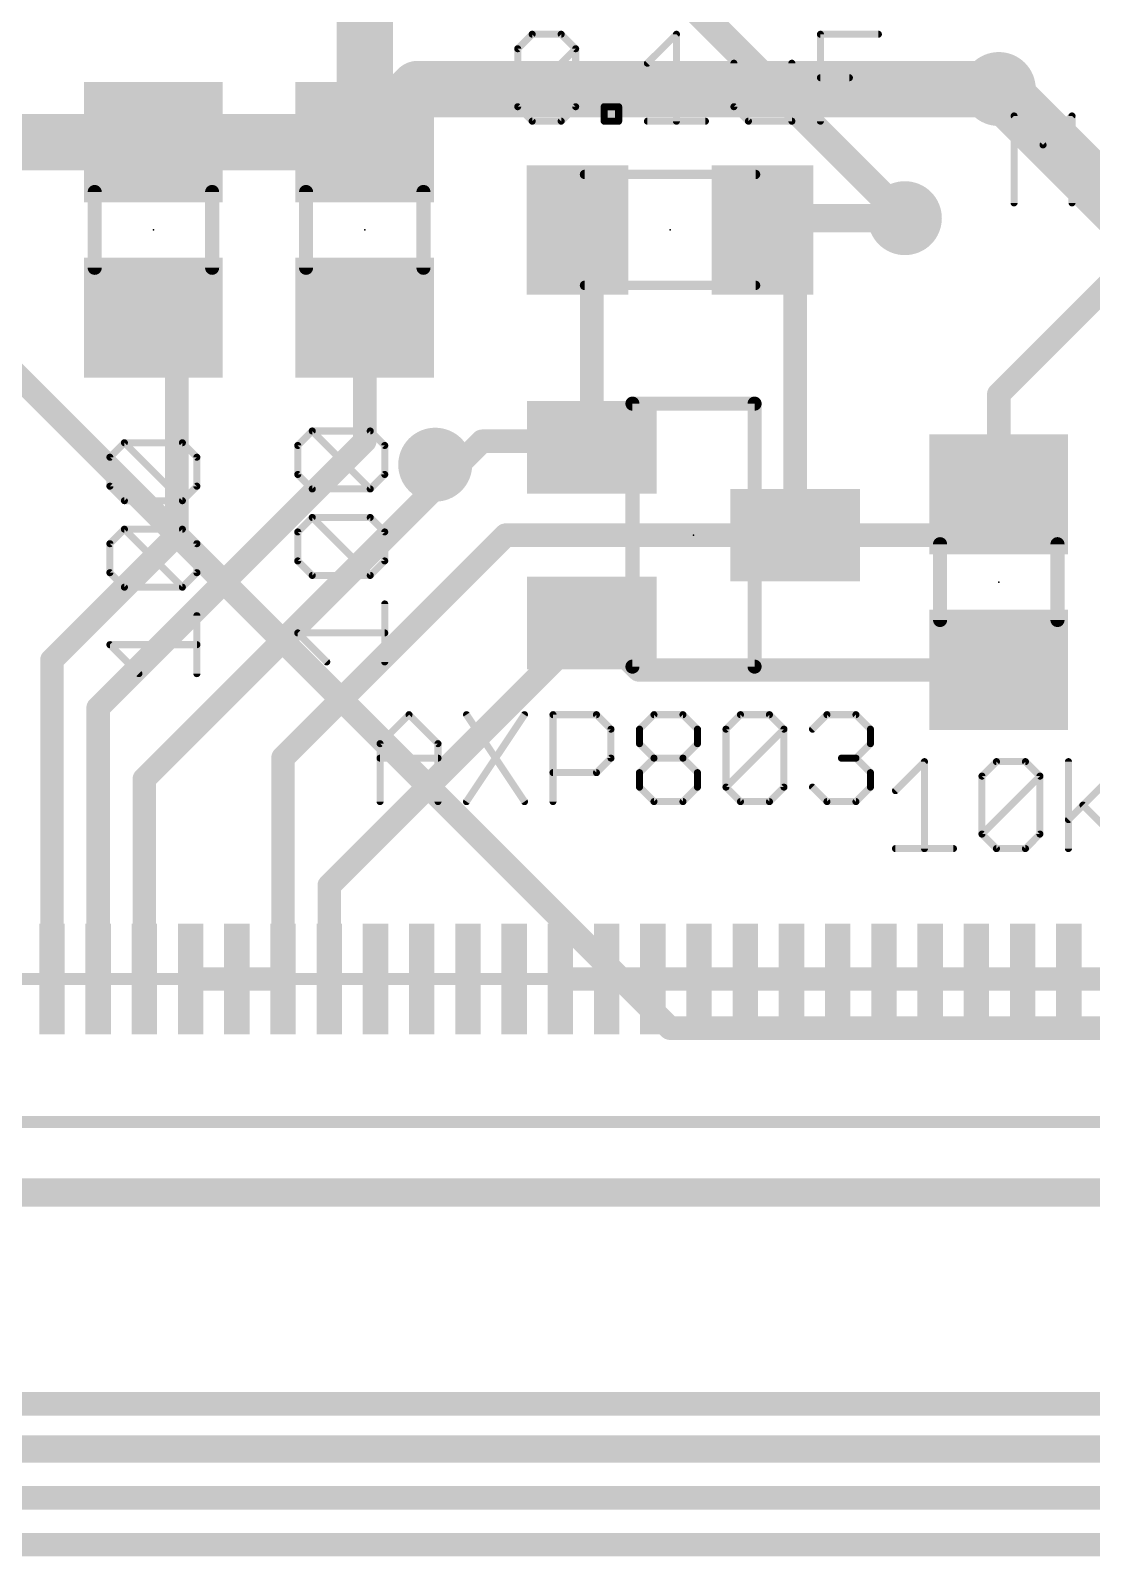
# Model space of a CAD drawing. Extents: x -15 to 72, y -20 to 100.
# Drawn here: x 20.26 to 31.74, y 28.32 to 44.83 of the extents above; entities that cross this region are included whole.
import ezdxf

# ---------------------------------------------------------------- set-up
doc = ezdxf.new("R2010")
doc.units = 0
for name, color, linetype in [('1', 12, 'CONTINUOUS'), ('16', 132, 'CONTINUOUS'), ('18', 110, 'CONTINUOUS'), ('21', 40, 'CONTINUOUS'), ('23', 53, 'CONTINUOUS'), ('27', 253, 'CONTINUOUS'), ('51', 253, 'CONTINUOUS')]:
    doc.layers.add(name, color=color, linetype=linetype)

# ---------------------------------------------------------------- blocks, each defined once
blk = doc.blocks.new('RECT')
blk.add_solid([(-0.5, -0.5), (0.5, -0.5), (-0.5, 0.5), (0.5, 0.5)])
blk = doc.blocks.new('ROUNDV')
at = {"const_width": 0.5}
blk.add_lwpolyline([(0, -0.25, 1), (0, 0.25, 1), (0, -0.25)], format="xyb", dxfattribs=at)

msp = doc.modelspace()

# ---------------------------------------------------------------- linework, layer by layer
at = {"layer": '1'}
for points, const_width in [([(23.876, 47.371), (23.876, 43.622)], 0.6096), ([(23.876, 43.622), (24.45, 44.196)], 0.6096), ([(24.45, 44.196), (30.734, 44.196)], 0.6096), ([(19.304, 43.622), (21.59, 43.622)], 0.6096), ([(21.59, 43.622), (23.876, 43.622)], 0.6096), ([(28.305, 42.799), (28.178, 42.672)], 0.3048), ([(29.718, 42.799), (28.305, 42.799)], 0.3048), ([(32.796, 42.956), (30.734, 40.894)], 0.254), ([(26.332, 42.672), (26.178, 42.672)], 0.254), ([(26.332, 40.32), (26.332, 42.672)], 0.254), ([(28.532, 42.672), (28.178, 42.672)], 0.254), ([(28.532, 39.37), (28.532, 42.672)], 0.254), ([(21.844, 41.468), (21.59, 41.722)], 0.254), ([(23.876, 40.386), (23.876, 41.722)], 0.254), ([(21.844, 39.37), (21.844, 41.468)], 0.254), ([(30.734, 40.894), (30.734, 39.812)], 0.254), ([(20.992, 37.502), (23.876, 40.386)], 0.254), ([(21.492, 36.732), (25.146, 40.386)], 0.254), ([(25.146, 40.386), (26.266, 40.386)], 0.254), ([(26.266, 40.386), (26.332, 40.32)], 0.254), ([(30.734, 39.812), (30.292, 39.37)], 0.254), ([(20.492, 38.018), (21.844, 39.37)], 0.254), ([(22.992, 36.962), (25.4, 39.37)], 0.254), ([(25.4, 39.37), (28.532, 39.37)], 0.254), ([(30.292, 39.37), (28.532, 39.37)], 0.254), ([(23.492, 35.58), (26.332, 38.42)], 0.254), ([(26.332, 38.42), (26.84, 37.912)], 0.254), ([(20.492, 34.568), (20.492, 38.018)], 0.254), ([(26.84, 37.912), (30.734, 37.912)], 0.254), ([(20.992, 34.568), (20.992, 37.502)], 0.254), ([(22.992, 34.568), (22.992, 36.962)], 0.254), ([(21.492, 34.568), (21.492, 36.732)], 0.254), ([(23.492, 34.568), (23.492, 35.58)], 0.254), ([(21.992, 34.568), (22.492, 34.568)], 0.254), ([(22.492, 34.568), (22.992, 34.568)], 0.254), ([(25.992, 34.568), (26.492, 34.568)], 0.254), ([(26.492, 34.568), (26.992, 34.568)], 0.254), ([(26.992, 34.568), (27.492, 34.568)], 0.254), ([(27.492, 34.568), (27.992, 34.568)], 0.254), ([(27.992, 34.568), (28.492, 34.568)], 0.254), ([(28.492, 34.568), (28.992, 34.568)], 0.254), ([(28.992, 34.568), (29.492, 34.568)], 0.254), ([(29.492, 34.568), (29.992, 34.568)], 0.254), ([(29.992, 34.568), (30.492, 34.568)], 0.254), ([(30.492, 34.568), (30.992, 34.568)], 0.254), ([(30.992, 34.568), (31.492, 34.568)], 0.254), ([(31.492, 34.568), (31.992, 34.568)], 0.254), ([(34.036, 32.258), (19.558, 32.258)], 0.3048), ([(32.512, 29.972), (15.875, 29.972)], 0.254), ([(32.766, 29.464), (15.621, 29.464)], 0.254), ([(14.859, 28.956), (33.528, 28.956)], 0.254), ([(35.306, 28.448), (9.398, 28.448)], 0.254)]:
    msp.add_lwpolyline(points, dxfattribs=dict(at, const_width=const_width))
for points, const_width in [([(24.45, 44.3484, 1), (24.45, 44.0436)], 0.3048), ([(24.5578, 44.0882, 1), (24.3422, 44.3038)], 0.3048), ([(30.734, 44.0436, 1), (30.734, 44.3484)], 0.3048), ([(21.59, 43.7744, 1), (21.59, 43.4696)], 0.3048), ([(21.59, 43.4696, 1), (21.59, 43.7744)], 0.3048), ([(23.876, 43.4696, 1), (23.876, 43.7744)], 0.3048), ([(23.7682, 43.7298, 1), (23.9838, 43.5142)], 0.3048), ([(23.7236, 43.622, 1), (24.0284, 43.622)], 0.3048), ([(28.305, 42.8752, 1), (28.305, 42.7228)], 0.1524), ([(28.3589, 42.7451, 1), (28.2511, 42.8529)], 0.1524), ([(29.718, 42.7228, 1), (29.718, 42.8752)], 0.1524), ([(26.178, 42.7355, 1), (26.178, 42.6085)], 0.127), ([(26.3955, 42.672, 1), (26.2685, 42.672)], 0.127), ([(26.332, 42.6085, 1), (26.332, 42.7355)], 0.127), ([(28.1241, 42.7259, 1), (28.2319, 42.6181)], 0.1524), ([(28.178, 42.7355, 1), (28.178, 42.6085)], 0.127), ([(28.5955, 42.672, 1), (28.4685, 42.672)], 0.127), ([(28.532, 42.6085, 1), (28.532, 42.7355)], 0.127), ([(21.6349, 41.7669, 1), (21.5451, 41.6771)], 0.127), ([(23.9395, 41.722, 1), (23.8125, 41.722)], 0.127), ([(21.9075, 41.468, 1), (21.7805, 41.468)], 0.127), ([(21.7991, 41.4231, 1), (21.8889, 41.5129)], 0.127), ([(30.7975, 40.894, 1), (30.6705, 40.894)], 0.127), ([(30.6891, 40.9389, 1), (30.7789, 40.8491)], 0.127), ([(23.8125, 40.386, 1), (23.9395, 40.386)], 0.127), ([(23.9209, 40.3411, 1), (23.8311, 40.4309)], 0.127), ([(25.146, 40.4495, 1), (25.146, 40.3225)], 0.127), ([(25.1909, 40.3411, 1), (25.1011, 40.4309)], 0.127), ([(26.3109, 40.4309, 1), (26.2211, 40.3411)], 0.127), ([(26.266, 40.3225, 1), (26.266, 40.4495)], 0.127), ([(26.2685, 40.32, 1), (26.3955, 40.32)], 0.127), ([(26.2871, 40.2751, 1), (26.3769, 40.3649)], 0.127), ([(30.6705, 39.812, 1), (30.7975, 39.812)], 0.127), ([(30.7789, 39.7671, 1), (30.6891, 39.8569)], 0.127), ([(21.8889, 39.3251, 1), (21.7991, 39.4149)], 0.127), ([(25.4, 39.4335, 1), (25.4, 39.3065)], 0.127), ([(25.4449, 39.3251, 1), (25.3551, 39.4149)], 0.127), ([(28.532, 39.4335, 1), (28.532, 39.3065)], 0.127), ([(28.532, 39.3065, 1), (28.532, 39.4335)], 0.127), ([(30.2471, 39.4149, 1), (30.3369, 39.3251)], 0.127), ([(30.292, 39.3065, 1), (30.292, 39.4335)], 0.127), ([(21.7805, 39.37, 1), (21.9075, 39.37)], 0.127), ([(28.4685, 39.37, 1), (28.5955, 39.37)], 0.127), ([(26.3769, 38.4649, 1), (26.2871, 38.3751)], 0.127), ([(26.3769, 38.3751, 1), (26.2871, 38.4649)], 0.127), ([(20.5555, 38.018, 1), (20.4285, 38.018)], 0.127), ([(20.4471, 38.0629, 1), (20.5369, 37.9731)], 0.127), ([(26.84, 37.9755, 1), (26.84, 37.8485)], 0.127), ([(26.7951, 37.8671, 1), (26.8849, 37.9569)], 0.127), ([(30.734, 37.8485, 1), (30.734, 37.9755)], 0.127), ([(21.0555, 37.502, 1), (20.9285, 37.502)], 0.127), ([(20.9471, 37.5469, 1), (21.0369, 37.4571)], 0.127), ([(23.0555, 36.962, 1), (22.9285, 36.962)], 0.127), ([(22.9471, 37.0069, 1), (23.0369, 36.9171)], 0.127), ([(21.5555, 36.732, 1), (21.4285, 36.732)], 0.127), ([(21.4471, 36.7769, 1), (21.5369, 36.6871)], 0.127), ([(23.5555, 35.58, 1), (23.4285, 35.58)], 0.127), ([(23.4471, 35.6249, 1), (23.5369, 35.5351)], 0.127), ([(21.992, 34.6315, 1), (21.992, 34.5045)], 0.127), ([(22.492, 34.6315, 1), (22.492, 34.5045)], 0.127), ([(22.492, 34.5045, 1), (22.492, 34.6315)], 0.127), ([(22.992, 34.5045, 1), (22.992, 34.6315)], 0.127), ([(25.992, 34.6315, 1), (25.992, 34.5045)], 0.127), ([(26.492, 34.6315, 1), (26.492, 34.5045)], 0.127), ([(26.492, 34.5045, 1), (26.492, 34.6315)], 0.127), ([(26.992, 34.6315, 1), (26.992, 34.5045)], 0.127), ([(26.992, 34.5045, 1), (26.992, 34.6315)], 0.127), ([(27.492, 34.6315, 1), (27.492, 34.5045)], 0.127), ([(27.492, 34.5045, 1), (27.492, 34.6315)], 0.127), ([(27.992, 34.6315, 1), (27.992, 34.5045)], 0.127), ([(27.992, 34.5045, 1), (27.992, 34.6315)], 0.127), ([(28.492, 34.6315, 1), (28.492, 34.5045)], 0.127), ([(28.492, 34.5045, 1), (28.492, 34.6315)], 0.127), ([(28.992, 34.6315, 1), (28.992, 34.5045)], 0.127), ([(28.992, 34.5045, 1), (28.992, 34.6315)], 0.127), ([(29.492, 34.6315, 1), (29.492, 34.5045)], 0.127), ([(29.492, 34.5045, 1), (29.492, 34.6315)], 0.127), ([(29.992, 34.6315, 1), (29.992, 34.5045)], 0.127), ([(29.992, 34.5045, 1), (29.992, 34.6315)], 0.127), ([(30.492, 34.6315, 1), (30.492, 34.5045)], 0.127), ([(30.492, 34.5045, 1), (30.492, 34.6315)], 0.127), ([(30.992, 34.6315, 1), (30.992, 34.5045)], 0.127), ([(30.992, 34.5045, 1), (30.992, 34.6315)], 0.127), ([(31.492, 34.6315, 1), (31.492, 34.5045)], 0.127), ([(31.492, 34.5045, 1), (31.492, 34.6315)], 0.127), ([(20.4285, 34.568, 1), (20.5555, 34.568)], 0.127), ([(20.9285, 34.568, 1), (21.0555, 34.568)], 0.127), ([(21.4285, 34.568, 1), (21.5555, 34.568)], 0.127), ([(22.9285, 34.568, 1), (23.0555, 34.568)], 0.127), ([(23.4285, 34.568, 1), (23.5555, 34.568)], 0.127)]:
    msp.add_lwpolyline(points, format="xyb", dxfattribs=dict(at, const_width=const_width))
at = {"layer": '16'}
for points, const_width in [([(26.416, 46.101), (29.718, 42.799)], 0.3048), ([(27.178, 34.036), (16.002, 45.212)], 0.254), ([(30.734, 44.196), (33.274, 41.656)], 0.6096), ([(37.592, 34.036), (27.178, 34.036)], 0.254)]:
    msp.add_lwpolyline(points, dxfattribs=dict(at, const_width=const_width))
for points, const_width in [([(30.8418, 44.3038, 1), (30.6262, 44.0882)], 0.3048), ([(29.6641, 42.7451, 1), (29.7719, 42.8529)], 0.1524), ([(27.178, 34.0995, 1), (27.178, 33.9725)], 0.127), ([(27.1331, 33.9911, 1), (27.2229, 34.0809)], 0.127)]:
    msp.add_lwpolyline(points, format="xyb", dxfattribs=dict(at, const_width=const_width))
at = {"layer": '21', "const_width": 0.127}
msp.add_lwpolyline([(16.442, 29.468), (46.042, 29.468)], dxfattribs=at)
at = {"layer": '23'}
for p in [(21.59, 42.672), (23.876, 42.672), (27.178, 42.672), (27.432, 39.37), (30.734, 38.862)]:
    msp.add_point(p, dxfattribs=at)
at = {"layer": '27', "const_width": 0.0762}
for points in [[(25.5303, 44.6319), (25.687, 44.7887)], [(25.687, 44.7887), (26.0006, 44.7887)], [(26.0006, 44.7887), (26.1573, 44.6319)], [(26.9335, 44.4752), (27.2471, 44.7887)], [(27.2471, 44.7887), (27.2471, 43.8481)], [(28.8046, 43.8481), (28.8046, 44.7887)], [(28.8046, 44.7887), (29.4316, 44.7887)], [(25.5303, 44.0049), (25.5303, 44.6319)], [(25.5303, 44.0049), (26.1573, 44.6319)], [(26.1573, 44.6319), (26.1573, 44.0049)], [(27.8691, 44.4752), (27.8691, 44.0049)], [(28.4961, 43.8481), (28.4961, 44.4752)], [(28.8046, 44.3184), (29.1181, 44.3184)], [(25.687, 43.8481), (25.5303, 44.0049)], [(26.1573, 44.0049), (26.0006, 43.8481)], [(26.4658, 43.8481), (26.4658, 44.0049)], [(26.4658, 44.0049), (26.6225, 44.0049)], [(26.6225, 44.0049), (26.6225, 43.8481)], [(27.8691, 44.0049), (28.0258, 43.8481)], [(30.8991, 42.9641), (30.8991, 43.9047)], [(30.8991, 43.9047), (31.2126, 43.5912)], [(31.2126, 43.5912), (31.5262, 43.9047)], [(31.5262, 43.9047), (31.5262, 42.9641)], [(26.0006, 43.8481), (25.687, 43.8481)], [(26.6225, 43.8481), (26.4658, 43.8481)], [(26.9335, 43.8481), (27.5606, 43.8481)], [(28.0258, 43.8481), (28.4961, 43.8481)], [(23.1513, 40.3399), (23.3081, 40.4967)], [(23.3081, 40.4967), (23.9351, 40.4967)], [(23.9351, 39.8696), (23.3081, 40.4967)], [(23.9351, 40.4967), (24.0919, 40.3399)], [(21.1193, 40.2129), (21.2761, 40.3697)], [(21.2761, 40.3697), (21.9031, 40.3697)], [(21.9031, 39.7426), (21.2761, 40.3697)], [(21.9031, 40.3697), (22.0599, 40.2129)], [(23.1513, 40.0263), (23.1513, 40.3399)], [(24.0919, 40.3399), (24.0919, 40.0263)], [(21.1193, 39.8993), (21.1193, 40.2129)], [(22.0599, 40.2129), (22.0599, 39.8993)], [(23.3081, 39.8696), (23.1513, 40.0263)], [(24.0919, 40.0263), (23.9351, 39.8696)], [(21.2761, 39.7426), (21.1193, 39.8993)], [(22.0599, 39.8993), (21.9031, 39.7426)], [(23.9351, 39.8696), (23.3081, 39.8696)], [(21.9031, 39.7426), (21.2761, 39.7426)], [(21.1193, 39.2774), (21.2761, 39.4341)], [(21.2761, 39.4341), (21.9031, 39.4341)], [(21.9031, 38.8071), (21.2761, 39.4341)], [(21.9031, 39.4341), (22.0599, 39.2774)], [(23.1513, 39.4044), (23.3081, 39.5611)], [(23.3081, 39.5611), (23.9351, 39.5611)], [(23.9351, 38.9341), (23.3081, 39.5611)], [(23.9351, 39.5611), (24.0919, 39.4044)], [(21.1193, 38.9638), (21.1193, 39.2774)], [(22.0599, 39.2774), (22.0599, 38.9638)], [(23.1513, 39.0908), (23.1513, 39.4044)], [(24.0919, 39.4044), (24.0919, 39.0908)], [(23.3081, 38.9341), (23.1513, 39.0908)], [(24.0919, 39.0908), (23.9351, 38.9341)], [(21.2761, 38.8071), (21.1193, 38.9638)], [(22.0599, 38.9638), (21.9031, 38.8071)], [(23.9351, 38.9341), (23.3081, 38.9341)], [(21.9031, 38.8071), (21.2761, 38.8071)], [(24.0919, 37.9985), (24.0919, 38.6256)], [(22.0599, 37.8715), (22.0599, 38.4986)], [(23.4648, 37.9985), (23.1513, 38.3121)], [(23.1513, 38.3121), (24.0919, 38.3121)], [(21.4328, 37.8715), (21.1193, 38.1851)], [(21.1193, 38.1851), (22.0599, 38.1851)], [(24.0411, 37.1142), (24.3546, 37.4277)], [(24.3546, 37.4277), (24.6682, 37.1142)], [(24.9766, 37.4277), (25.6037, 36.4871)], [(25.6037, 37.4277), (24.9766, 36.4871)], [(25.9121, 36.4871), (25.9121, 37.4277)], [(25.9121, 37.4277), (26.3824, 37.4277)], [(26.3824, 37.4277), (26.5392, 37.2709)], [(26.5392, 37.2709), (26.5392, 36.9574)], [(26.8477, 37.2709), (27.0044, 37.4277)], [(26.8477, 37.1142), (26.8477, 37.2709)], [(27.0044, 37.4277), (27.318, 37.4277)], [(27.318, 37.4277), (27.4747, 37.2709)], [(27.4747, 37.2709), (27.4747, 37.1142)], [(27.7832, 37.2709), (27.9399, 37.4277)], [(27.7832, 36.6439), (27.7832, 37.2709)], [(27.7832, 36.6439), (28.4102, 37.2709)], [(27.9399, 37.4277), (28.2535, 37.4277)], [(28.2535, 37.4277), (28.4102, 37.2709)], [(28.4102, 37.2709), (28.4102, 36.6439)], [(28.7187, 37.2709), (28.8755, 37.4277)], [(28.8755, 37.4277), (29.189, 37.4277)], [(29.189, 37.4277), (29.3458, 37.2709)], [(29.3458, 37.2709), (29.3458, 37.1142)], [(24.0411, 36.4871), (24.0411, 37.1142)], [(24.6682, 37.1142), (24.6682, 36.4871)], [(27.0044, 36.9574), (26.8477, 37.1142)], [(27.4747, 37.1142), (27.318, 36.9574)], [(29.3458, 37.1142), (29.189, 36.9574)], [(24.0411, 36.9574), (24.6682, 36.9574)], [(26.5392, 36.9574), (26.3824, 36.8006)], [(26.8477, 36.8006), (27.0044, 36.9574)], [(27.0044, 36.9574), (27.318, 36.9574)], [(27.318, 36.9574), (27.4747, 36.8006)], [(29.189, 36.9574), (29.0322, 36.9574)], [(29.189, 36.9574), (29.3458, 36.8006)], [(26.3824, 36.8006), (25.9121, 36.8006)], [(26.8477, 36.6439), (26.8477, 36.8006)], [(27.4747, 36.8006), (27.4747, 36.6439)], [(29.3458, 36.8006), (29.3458, 36.6439)], [(29.6165, 36.6062), (29.9301, 36.9197)], [(29.9301, 36.9197), (29.9301, 35.9791)], [(30.5521, 36.7629), (30.7088, 36.9197)], [(30.7088, 36.9197), (31.0224, 36.9197)], [(31.0224, 36.9197), (31.1791, 36.7629)], [(31.4876, 36.9197), (31.4876, 35.9791)], [(31.4876, 36.2926), (32.1147, 36.9197)], [(27.0044, 36.4871), (26.8477, 36.6439)], [(27.4747, 36.6439), (27.318, 36.4871)], [(27.9399, 36.4871), (27.7832, 36.6439)], [(28.4102, 36.6439), (28.2535, 36.4871)], [(28.8755, 36.4871), (28.7187, 36.6439)], [(29.3458, 36.6439), (29.189, 36.4871)], [(30.5521, 36.1359), (30.5521, 36.7629)], [(30.5521, 36.1359), (31.1791, 36.7629)], [(31.1791, 36.7629), (31.1791, 36.1359)], [(27.318, 36.4871), (27.0044, 36.4871)], [(28.2535, 36.4871), (27.9399, 36.4871)], [(29.189, 36.4871), (28.8755, 36.4871)], [(31.6443, 36.4494), (32.1147, 35.9791)], [(30.7088, 35.9791), (30.5521, 36.1359)], [(31.1791, 36.1359), (31.0224, 35.9791)], [(29.6165, 35.9791), (30.2436, 35.9791)], [(31.0224, 35.9791), (30.7088, 35.9791)]]:
    msp.add_lwpolyline(points, dxfattribs=at)
at = {"layer": '27', "const_width": 0.0381}
for points in [[(25.687, 44.8078, 1), (25.687, 44.7697)], [(25.7005, 44.7752, 1), (25.6736, 44.8022)], [(26.014, 44.8022, 1), (25.9871, 44.7752)], [(26.0006, 44.7697, 1), (26.0006, 44.8078)], [(27.2661, 44.7887, 1), (27.228, 44.7887)], [(27.2605, 44.7752, 1), (27.2336, 44.8022)], [(28.8236, 44.7887, 1), (28.7855, 44.7887)], [(28.8046, 44.8078, 1), (28.8046, 44.7697)], [(29.4316, 44.7697, 1), (29.4316, 44.8078)], [(25.5493, 44.6319, 1), (25.5112, 44.6319)], [(25.5168, 44.6454, 1), (25.5437, 44.6185)], [(26.1764, 44.6319, 1), (26.1383, 44.6319)], [(26.1708, 44.6185, 1), (26.1439, 44.6454)], [(26.1439, 44.6185, 1), (26.1708, 44.6454)], [(26.9201, 44.4886, 1), (26.947, 44.4617)], [(27.8881, 44.4752, 1), (27.85, 44.4752)], [(28.5152, 44.4752, 1), (28.4771, 44.4752)], [(28.8046, 44.3375, 1), (28.8046, 44.2994)], [(29.1181, 44.2994, 1), (29.1181, 44.3375)], [(25.5112, 44.0049, 1), (25.5493, 44.0049)], [(25.5437, 44.0183, 1), (25.5168, 43.9914)], [(25.5168, 44.0183, 1), (25.5437, 43.9914)], [(26.1383, 44.0049, 1), (26.1764, 44.0049)], [(26.1708, 43.9914, 1), (26.1439, 44.0183)], [(26.4848, 44.0049, 1), (26.4467, 44.0049)], [(26.4658, 44.0239, 1), (26.4658, 43.9858)], [(26.6416, 44.0049, 1), (26.6035, 44.0049)], [(26.6225, 43.9858, 1), (26.6225, 44.0239)], [(27.8825, 44.0183, 1), (27.8556, 43.9914)], [(27.85, 44.0049, 1), (27.8881, 44.0049)], [(30.9182, 43.9047, 1), (30.8801, 43.9047)], [(30.9126, 43.9182, 1), (30.8856, 43.8912)], [(31.5452, 43.9047, 1), (31.5071, 43.9047)], [(31.5396, 43.8912, 1), (31.5127, 43.9182)], [(25.687, 43.8672, 1), (25.687, 43.8291)], [(25.6736, 43.8346, 1), (25.7005, 43.8616)], [(25.9871, 43.8616, 1), (26.014, 43.8346)], [(26.0006, 43.8291, 1), (26.0006, 43.8672)], [(26.4467, 43.8481, 1), (26.4848, 43.8481)], [(26.4658, 43.8672, 1), (26.4658, 43.8291)], [(26.6035, 43.8481, 1), (26.6416, 43.8481)], [(26.6225, 43.8291, 1), (26.6225, 43.8672)], [(26.9335, 43.8672, 1), (26.9335, 43.8291)], [(27.228, 43.8481, 1), (27.2661, 43.8481)], [(27.5606, 43.8291, 1), (27.5606, 43.8672)], [(28.0258, 43.8672, 1), (28.0258, 43.8291)], [(28.0124, 43.8346, 1), (28.0393, 43.8616)], [(28.4771, 43.8481, 1), (28.5152, 43.8481)], [(28.4961, 43.8291, 1), (28.4961, 43.8672)], [(28.7855, 43.8481, 1), (28.8236, 43.8481)], [(31.1992, 43.6046, 1), (31.2261, 43.5777)], [(31.1992, 43.5777, 1), (31.2261, 43.6046)], [(30.8801, 42.9641, 1), (30.9182, 42.9641)], [(31.5071, 42.9641, 1), (31.5452, 42.9641)], [(23.3081, 40.5157, 1), (23.3081, 40.4776)], [(23.3215, 40.5101, 1), (23.2946, 40.4832)], [(23.3215, 40.4832, 1), (23.2946, 40.5101)], [(23.9486, 40.5101, 1), (23.9217, 40.4832)], [(23.9351, 40.4776, 1), (23.9351, 40.5157)], [(21.2761, 40.3887, 1), (21.2761, 40.3506)], [(21.2895, 40.3831, 1), (21.2626, 40.3562)], [(21.2895, 40.3562, 1), (21.2626, 40.3831)], [(21.9166, 40.3831, 1), (21.8897, 40.3562)], [(21.9031, 40.3506, 1), (21.9031, 40.3887)], [(23.1703, 40.3399, 1), (23.1322, 40.3399)], [(23.1378, 40.3534, 1), (23.1648, 40.3264)], [(24.111, 40.3399, 1), (24.0729, 40.3399)], [(24.0784, 40.3264, 1), (24.1054, 40.3534)], [(21.1383, 40.2129, 1), (21.1002, 40.2129)], [(21.1058, 40.2264, 1), (21.1328, 40.1994)], [(22.079, 40.2129, 1), (22.0409, 40.2129)], [(22.0464, 40.1994, 1), (22.0734, 40.2264)], [(23.1648, 40.0398, 1), (23.1378, 40.0129)], [(23.1322, 40.0263, 1), (23.1703, 40.0263)], [(24.0729, 40.0263, 1), (24.111, 40.0263)], [(24.1054, 40.0129, 1), (24.0784, 40.0398)], [(21.1328, 39.9128, 1), (21.1058, 39.8859)], [(21.1002, 39.8993, 1), (21.1383, 39.8993)], [(22.0409, 39.8993, 1), (22.079, 39.8993)], [(22.0734, 39.8859, 1), (22.0464, 39.9128)], [(23.3081, 39.8886, 1), (23.3081, 39.8505)], [(23.2946, 39.8561, 1), (23.3215, 39.8831)], [(23.9217, 39.8831, 1), (23.9486, 39.8561)], [(23.9217, 39.8561, 1), (23.9486, 39.8831)], [(23.9351, 39.8505, 1), (23.9351, 39.8886)], [(21.2761, 39.7616, 1), (21.2761, 39.7235)], [(21.2626, 39.7291, 1), (21.2895, 39.7561)], [(21.8897, 39.7561, 1), (21.9166, 39.7291)], [(21.8897, 39.7291, 1), (21.9166, 39.7561)], [(21.9031, 39.7235, 1), (21.9031, 39.7616)], [(21.2761, 39.4532, 1), (21.2761, 39.4151)], [(21.2895, 39.4476, 1), (21.2626, 39.4207)], [(21.2895, 39.4207, 1), (21.2626, 39.4476)], [(21.9166, 39.4476, 1), (21.8897, 39.4207)], [(21.9031, 39.4151, 1), (21.9031, 39.4532)], [(23.3081, 39.5802, 1), (23.3081, 39.5421)], [(23.3215, 39.5746, 1), (23.2946, 39.5477)], [(23.3215, 39.5477, 1), (23.2946, 39.5746)], [(23.9486, 39.5746, 1), (23.9217, 39.5477)], [(23.9351, 39.5421, 1), (23.9351, 39.5802)], [(21.1383, 39.2774, 1), (21.1002, 39.2774)], [(21.1058, 39.2908, 1), (21.1328, 39.2639)], [(22.079, 39.2774, 1), (22.0409, 39.2774)], [(22.0464, 39.2639, 1), (22.0734, 39.2908)], [(23.1703, 39.4044, 1), (23.1322, 39.4044)], [(23.1378, 39.4178, 1), (23.1648, 39.3909)], [(24.111, 39.4044, 1), (24.0729, 39.4044)], [(24.0784, 39.3909, 1), (24.1054, 39.4178)], [(23.1648, 39.1043, 1), (23.1378, 39.0774)], [(24.1054, 39.0774, 1), (24.0784, 39.1043)], [(21.1328, 38.9773, 1), (21.1058, 38.9504)], [(21.1002, 38.9638, 1), (21.1383, 38.9638)], [(22.0409, 38.9638, 1), (22.079, 38.9638)], [(22.0734, 38.9504, 1), (22.0464, 38.9773)], [(23.1322, 39.0908, 1), (23.1703, 39.0908)], [(23.3081, 38.9531, 1), (23.3081, 38.915)], [(23.2946, 38.9206, 1), (23.3215, 38.9475)], [(23.9217, 38.9475, 1), (23.9486, 38.9206)], [(23.9217, 38.9206, 1), (23.9486, 38.9475)], [(23.9351, 38.915, 1), (23.9351, 38.9531)], [(24.0729, 39.0908, 1), (24.111, 39.0908)], [(21.2761, 38.8261, 1), (21.2761, 38.788)], [(21.2626, 38.7936, 1), (21.2895, 38.8205)], [(21.8897, 38.8205, 1), (21.9166, 38.7936)], [(21.8897, 38.7936, 1), (21.9166, 38.8205)], [(21.9031, 38.788, 1), (21.9031, 38.8261)], [(24.111, 38.6256, 1), (24.0729, 38.6256)], [(22.079, 38.4986, 1), (22.0409, 38.4986)], [(23.1648, 38.3255, 1), (23.1378, 38.2986)], [(23.1513, 38.3311, 1), (23.1513, 38.293)], [(24.0919, 38.293, 1), (24.0919, 38.3311)], [(21.1328, 38.1985, 1), (21.1058, 38.1716)], [(21.1193, 38.2041, 1), (21.1193, 38.166)], [(22.0599, 38.166, 1), (22.0599, 38.2041)], [(23.4514, 37.9851, 1), (23.4783, 38.012)], [(24.0729, 37.9985, 1), (24.111, 37.9985)], [(21.4194, 37.8581, 1), (21.4463, 37.885)], [(22.0409, 37.8715, 1), (22.079, 37.8715)], [(24.3681, 37.4412, 1), (24.3412, 37.4142)], [(24.3681, 37.4142, 1), (24.3412, 37.4412)], [(24.9925, 37.4383, 1), (24.9608, 37.4171)], [(25.6195, 37.4171, 1), (25.5878, 37.4383)], [(25.9121, 37.4468, 1), (25.9121, 37.4087)], [(25.9312, 37.4277, 1), (25.8931, 37.4277)], [(26.3959, 37.4412, 1), (26.369, 37.4142)], [(26.3824, 37.4087, 1), (26.3824, 37.4468)], [(26.5583, 37.2709, 1), (26.5202, 37.2709)], [(26.8667, 37.2709, 1), (26.8286, 37.2709)], [(27.0044, 37.4468, 1), (27.0044, 37.4087)], [(27.0179, 37.4142, 1), (26.991, 37.4412)], [(27.3314, 37.4412, 1), (27.3045, 37.4142)], [(27.318, 37.4087, 1), (27.318, 37.4468)], [(27.4938, 37.2709, 1), (27.4557, 37.2709)], [(27.8022, 37.2709, 1), (27.7641, 37.2709)], [(27.9399, 37.4468, 1), (27.9399, 37.4087)], [(27.9534, 37.4142, 1), (27.9265, 37.4412)], [(28.2669, 37.4412, 1), (28.24, 37.4142)], [(28.2535, 37.4087, 1), (28.2535, 37.4468)], [(28.4293, 37.2709, 1), (28.3912, 37.2709)], [(28.4237, 37.2575, 1), (28.3968, 37.2844)], [(28.8755, 37.4468, 1), (28.8755, 37.4087)], [(28.8889, 37.4142, 1), (28.862, 37.4412)], [(29.2025, 37.4412, 1), (29.1755, 37.4142)], [(29.189, 37.4087, 1), (29.189, 37.4468)], [(29.3648, 37.2709, 1), (29.3267, 37.2709)], [(24.0602, 37.1142, 1), (24.0221, 37.1142)], [(24.0276, 37.1276, 1), (24.0546, 37.1007)], [(24.6872, 37.1142, 1), (24.6491, 37.1142)], [(24.6547, 37.1007, 1), (24.6816, 37.1276)], [(26.5257, 37.2575, 1), (26.5527, 37.2844)], [(26.8342, 37.2844, 1), (26.8611, 37.2575)], [(26.8611, 37.1276, 1), (26.8342, 37.1007)], [(27.4613, 37.2575, 1), (27.4882, 37.2844)], [(27.4882, 37.1007, 1), (27.4613, 37.1276)], [(27.7697, 37.2844, 1), (27.7966, 37.2575)], [(28.3968, 37.2575, 1), (28.4237, 37.2844)], [(28.7052, 37.2844, 1), (28.7322, 37.2575)], [(29.3323, 37.2575, 1), (29.3592, 37.2844)], [(29.3592, 37.1007, 1), (29.3323, 37.1276)], [(24.0411, 36.9764, 1), (24.0411, 36.9383)], [(24.6682, 36.9383, 1), (24.6682, 36.9764)], [(26.5527, 36.9439, 1), (26.5257, 36.9709)], [(26.8286, 37.1142, 1), (26.8667, 37.1142)], [(27.0044, 36.9764, 1), (27.0044, 36.9383)], [(27.0179, 36.9439, 1), (26.991, 36.9709)], [(26.991, 36.9439, 1), (27.0179, 36.9709)], [(27.3314, 36.9709, 1), (27.3045, 36.9439)], [(27.3045, 36.9709, 1), (27.3314, 36.9439)], [(27.318, 36.9383, 1), (27.318, 36.9764)], [(27.4557, 37.1142, 1), (27.4938, 37.1142)], [(29.0322, 36.9764, 1), (29.0322, 36.9383)], [(29.2025, 36.9709, 1), (29.1755, 36.9439)], [(29.1755, 36.9709, 1), (29.2025, 36.9439)], [(29.189, 36.9383, 1), (29.189, 36.9764)], [(29.3267, 37.1142, 1), (29.3648, 37.1142)], [(25.9121, 36.8197, 1), (25.9121, 36.7816)], [(26.369, 36.8141, 1), (26.3959, 36.7872)], [(26.3824, 36.7816, 1), (26.3824, 36.8197)], [(26.5202, 36.9574, 1), (26.5583, 36.9574)], [(26.8667, 36.8006, 1), (26.8286, 36.8006)], [(26.8342, 36.8141, 1), (26.8611, 36.7872)], [(27.4938, 36.8006, 1), (27.4557, 36.8006)], [(27.4613, 36.7872, 1), (27.4882, 36.8141)], [(29.3648, 36.8006, 1), (29.3267, 36.8006)], [(29.3323, 36.7872, 1), (29.3592, 36.8141)], [(29.9491, 36.9197, 1), (29.911, 36.9197)], [(29.9435, 36.9062, 1), (29.9166, 36.9332)], [(30.7088, 36.9388, 1), (30.7088, 36.9007)], [(30.7223, 36.9062, 1), (30.6954, 36.9332)], [(31.0358, 36.9332, 1), (31.0089, 36.9062)], [(31.0224, 36.9007, 1), (31.0224, 36.9388)], [(31.5066, 36.9197, 1), (31.4685, 36.9197)], [(26.8611, 36.6573, 1), (26.8342, 36.6304)], [(26.8286, 36.6439, 1), (26.8667, 36.6439)], [(27.4557, 36.6439, 1), (27.4938, 36.6439)], [(27.4882, 36.6304, 1), (27.4613, 36.6573)], [(27.7641, 36.6439, 1), (27.8022, 36.6439)], [(27.7966, 36.6573, 1), (27.7697, 36.6304)], [(27.7697, 36.6573, 1), (27.7966, 36.6304)], [(28.3912, 36.6439, 1), (28.4293, 36.6439)], [(28.4237, 36.6304, 1), (28.3968, 36.6573)], [(28.7322, 36.6573, 1), (28.7052, 36.6304)], [(29.3267, 36.6439, 1), (29.3648, 36.6439)], [(29.3592, 36.6304, 1), (29.3323, 36.6573)], [(30.5711, 36.7629, 1), (30.533, 36.7629)], [(30.5386, 36.7764, 1), (30.5655, 36.7495)], [(31.1982, 36.7629, 1), (31.1601, 36.7629)], [(31.1926, 36.7495, 1), (31.1657, 36.7764)], [(31.1657, 36.7495, 1), (31.1926, 36.7764)], [(24.0221, 36.4871, 1), (24.0602, 36.4871)], [(24.6491, 36.4871, 1), (24.6872, 36.4871)], [(24.9608, 36.4977, 1), (24.9925, 36.4765)], [(25.5878, 36.4765, 1), (25.6195, 36.4977)], [(25.8931, 36.4871, 1), (25.9312, 36.4871)], [(27.0044, 36.5062, 1), (27.0044, 36.4681)], [(26.991, 36.4736, 1), (27.0179, 36.5006)], [(27.3045, 36.5006, 1), (27.3314, 36.4736)], [(27.318, 36.4681, 1), (27.318, 36.5062)], [(27.9399, 36.5062, 1), (27.9399, 36.4681)], [(27.9265, 36.4736, 1), (27.9534, 36.5006)], [(28.24, 36.5006, 1), (28.2669, 36.4736)], [(28.2535, 36.4681, 1), (28.2535, 36.5062)], [(28.8755, 36.5062, 1), (28.8755, 36.4681)], [(28.862, 36.4736, 1), (28.8889, 36.5006)], [(29.1755, 36.5006, 1), (29.2025, 36.4736)], [(29.189, 36.4681, 1), (29.189, 36.5062)], [(29.6031, 36.6196, 1), (29.63, 36.5927)], [(31.6578, 36.4629, 1), (31.6309, 36.4359)], [(31.4741, 36.3061, 1), (31.5011, 36.2792)], [(30.5655, 36.1493, 1), (30.5386, 36.1224)], [(30.5386, 36.1493, 1), (30.5655, 36.1224)], [(30.533, 36.1359, 1), (30.5711, 36.1359)], [(31.1601, 36.1359, 1), (31.1982, 36.1359)], [(31.1926, 36.1224, 1), (31.1657, 36.1493)], [(29.6165, 35.9982, 1), (29.6165, 35.9601)], [(29.911, 35.9791, 1), (29.9491, 35.9791)], [(30.2436, 35.9601, 1), (30.2436, 35.9982)], [(30.7088, 35.9982, 1), (30.7088, 35.9601)], [(30.6954, 35.9656, 1), (30.7223, 35.9926)], [(31.0089, 35.9926, 1), (31.0358, 35.9656)], [(31.0224, 35.9601, 1), (31.0224, 35.9982)], [(31.4685, 35.9791, 1), (31.5066, 35.9791)]]:
    msp.add_lwpolyline(points, format="xyb", dxfattribs=at)
at = {"layer": '51'}
for points, const_width in [([(26.253, 43.272), (28.103, 43.272)], 0.1016), ([(20.955, 43.082), (20.955, 42.262)], 0.1524), ([(22.225, 43.082), (22.225, 42.262)], 0.1524), ([(23.241, 43.082), (23.241, 42.262)], 0.1524), ([(24.511, 43.082), (24.511, 42.262)], 0.1524), ([(28.103, 42.072), (26.253, 42.072)], 0.1016), ([(26.7716, 37.9476), (26.7716, 40.7924)], 0.1524), ([(26.7716, 40.7924), (28.0924, 40.7924)], 0.1524), ([(28.0924, 40.7924), (28.0924, 37.9476)], 0.1524), ([(30.099, 38.452), (30.099, 39.272)], 0.1524), ([(31.369, 38.452), (31.369, 39.272)], 0.1524), ([(28.0924, 37.9476), (26.7716, 37.9476)], 0.1524), ([(16.592, 34.568), (45.892, 34.568)], 0.127), ([(2.921, 33.02), (63.164, 33.02)], 0.13), ([(16.592, 29.568), (45.892, 29.568)], 0.127)]:
    msp.add_lwpolyline(points, dxfattribs=dict(at, const_width=const_width))
for points, const_width in [([(26.253, 43.2974, 1), (26.253, 43.2466)], 0.0508), ([(28.103, 43.2466, 1), (28.103, 43.2974)], 0.0508), ([(20.9931, 43.082, 1), (20.9169, 43.082)], 0.0762), ([(22.2631, 43.082, 1), (22.1869, 43.082)], 0.0762), ([(23.2791, 43.082, 1), (23.2029, 43.082)], 0.0762), ([(24.5491, 43.082, 1), (24.4729, 43.082)], 0.0762), ([(20.9169, 42.262, 1), (20.9931, 42.262)], 0.0762), ([(22.1869, 42.262, 1), (22.2631, 42.262)], 0.0762), ([(23.2029, 42.262, 1), (23.2791, 42.262)], 0.0762), ([(24.4729, 42.262, 1), (24.5491, 42.262)], 0.0762), ([(26.253, 42.0974, 1), (26.253, 42.0466)], 0.0508), ([(28.103, 42.0466, 1), (28.103, 42.0974)], 0.0508), ([(26.8097, 40.7924, 1), (26.7335, 40.7924)], 0.0762), ([(26.7716, 40.8305, 1), (26.7716, 40.7543)], 0.0762), ([(28.1305, 40.7924, 1), (28.0543, 40.7924)], 0.0762), ([(28.0924, 40.7543, 1), (28.0924, 40.8305)], 0.0762), ([(30.1371, 39.272, 1), (30.0609, 39.272)], 0.0762), ([(31.4071, 39.272, 1), (31.3309, 39.272)], 0.0762), ([(30.0609, 38.452, 1), (30.1371, 38.452)], 0.0762), ([(31.3309, 38.452, 1), (31.4071, 38.452)], 0.0762), ([(26.7716, 37.9857, 1), (26.7716, 37.9095)], 0.0762), ([(26.7335, 37.9476, 1), (26.8097, 37.9476)], 0.0762), ([(28.0543, 37.9476, 1), (28.1305, 37.9476)], 0.0762), ([(28.0924, 37.9095, 1), (28.0924, 37.9857)], 0.0762)]:
    msp.add_lwpolyline(points, format="xyb", dxfattribs=dict(at, const_width=const_width))

# ---------------------------------------------------------------- block references
at = {"layer": '1'}
for p, xscale, yscale, rotation in [((21.59, 43.622), 1.3, 1.5, 270), ((23.876, 43.622), 1.3, 1.5, 270), ((26.178, 42.672), 1.1, 1.4, 180), ((28.178, 42.672), 1.1, 1.4, 180), ((21.59, 41.722), 1.3, 1.5, 270), ((23.876, 41.722), 1.3, 1.5, 270), ((30.734, 39.812), 1.3, 1.5, 90), ((30.734, 37.912), 1.3, 1.5, 90)]:
    msp.add_blockref('RECT', p, dxfattribs=dict(at, xscale=xscale, yscale=yscale, rotation=rotation))
at = {"layer": '1', "yscale": 1.4, "rotation": 270}
for p in [(26.332, 40.32), (28.532, 39.37), (26.332, 38.42)]:
    msp.add_blockref('RECT', p, dxfattribs=at)
at = {"layer": '1', "xscale": 0.275, "yscale": 1.2}
for p in [(20.492, 34.568), (20.992, 34.568), (21.492, 34.568), (21.992, 34.568), (22.492, 34.568), (22.992, 34.568), (23.492, 34.568), (23.992, 34.568), (24.492, 34.568), (24.992, 34.568), (25.492, 34.568), (25.992, 34.568), (26.492, 34.568), (26.992, 34.568), (27.492, 34.568), (27.992, 34.568), (28.492, 34.568), (28.992, 34.568), (29.492, 34.568), (29.992, 34.568), (30.492, 34.568), (30.992, 34.568), (31.492, 34.568)]:
    msp.add_blockref('RECT', p, dxfattribs=at)
at = {"layer": '18', "xscale": 0.8001, "yscale": 0.8001}
for p in [(30.734, 44.196), (30.734, 44.196), (29.718, 42.799), (29.718, 42.799), (24.638, 40.132), (24.638, 40.132)]:
    msp.add_blockref('ROUNDV', p, dxfattribs=at)
at = {"layer": '51'}
for p, xscale, yscale, rotation in [((21.5915, 43.4138), 0.65, 1.4, 270), ((23.8775, 43.4138), 0.65, 1.4, 270), ((26.428, 42.672), 0.5, 1.3, 180), ((27.928, 42.672), 0.5, 1.3, 180), ((21.5915, 41.9406), 0.65, 1.4, 270), ((23.8775, 41.9406), 0.65, 1.4, 270), ((26.4287, 40.3098), 0.4572, 0.5842, 270), ((30.7325, 39.5934), 0.65, 1.4, 90), ((28.4353, 39.37), 0.4572, 0.5842, 270), ((26.4287, 38.4302), 0.4572, 0.5842, 270), ((30.7325, 38.1202), 0.65, 1.4, 90)]:
    msp.add_blockref('RECT', p, dxfattribs=dict(at, xscale=xscale, yscale=yscale, rotation=rotation))

doc.saveas('drawing.dxf')
